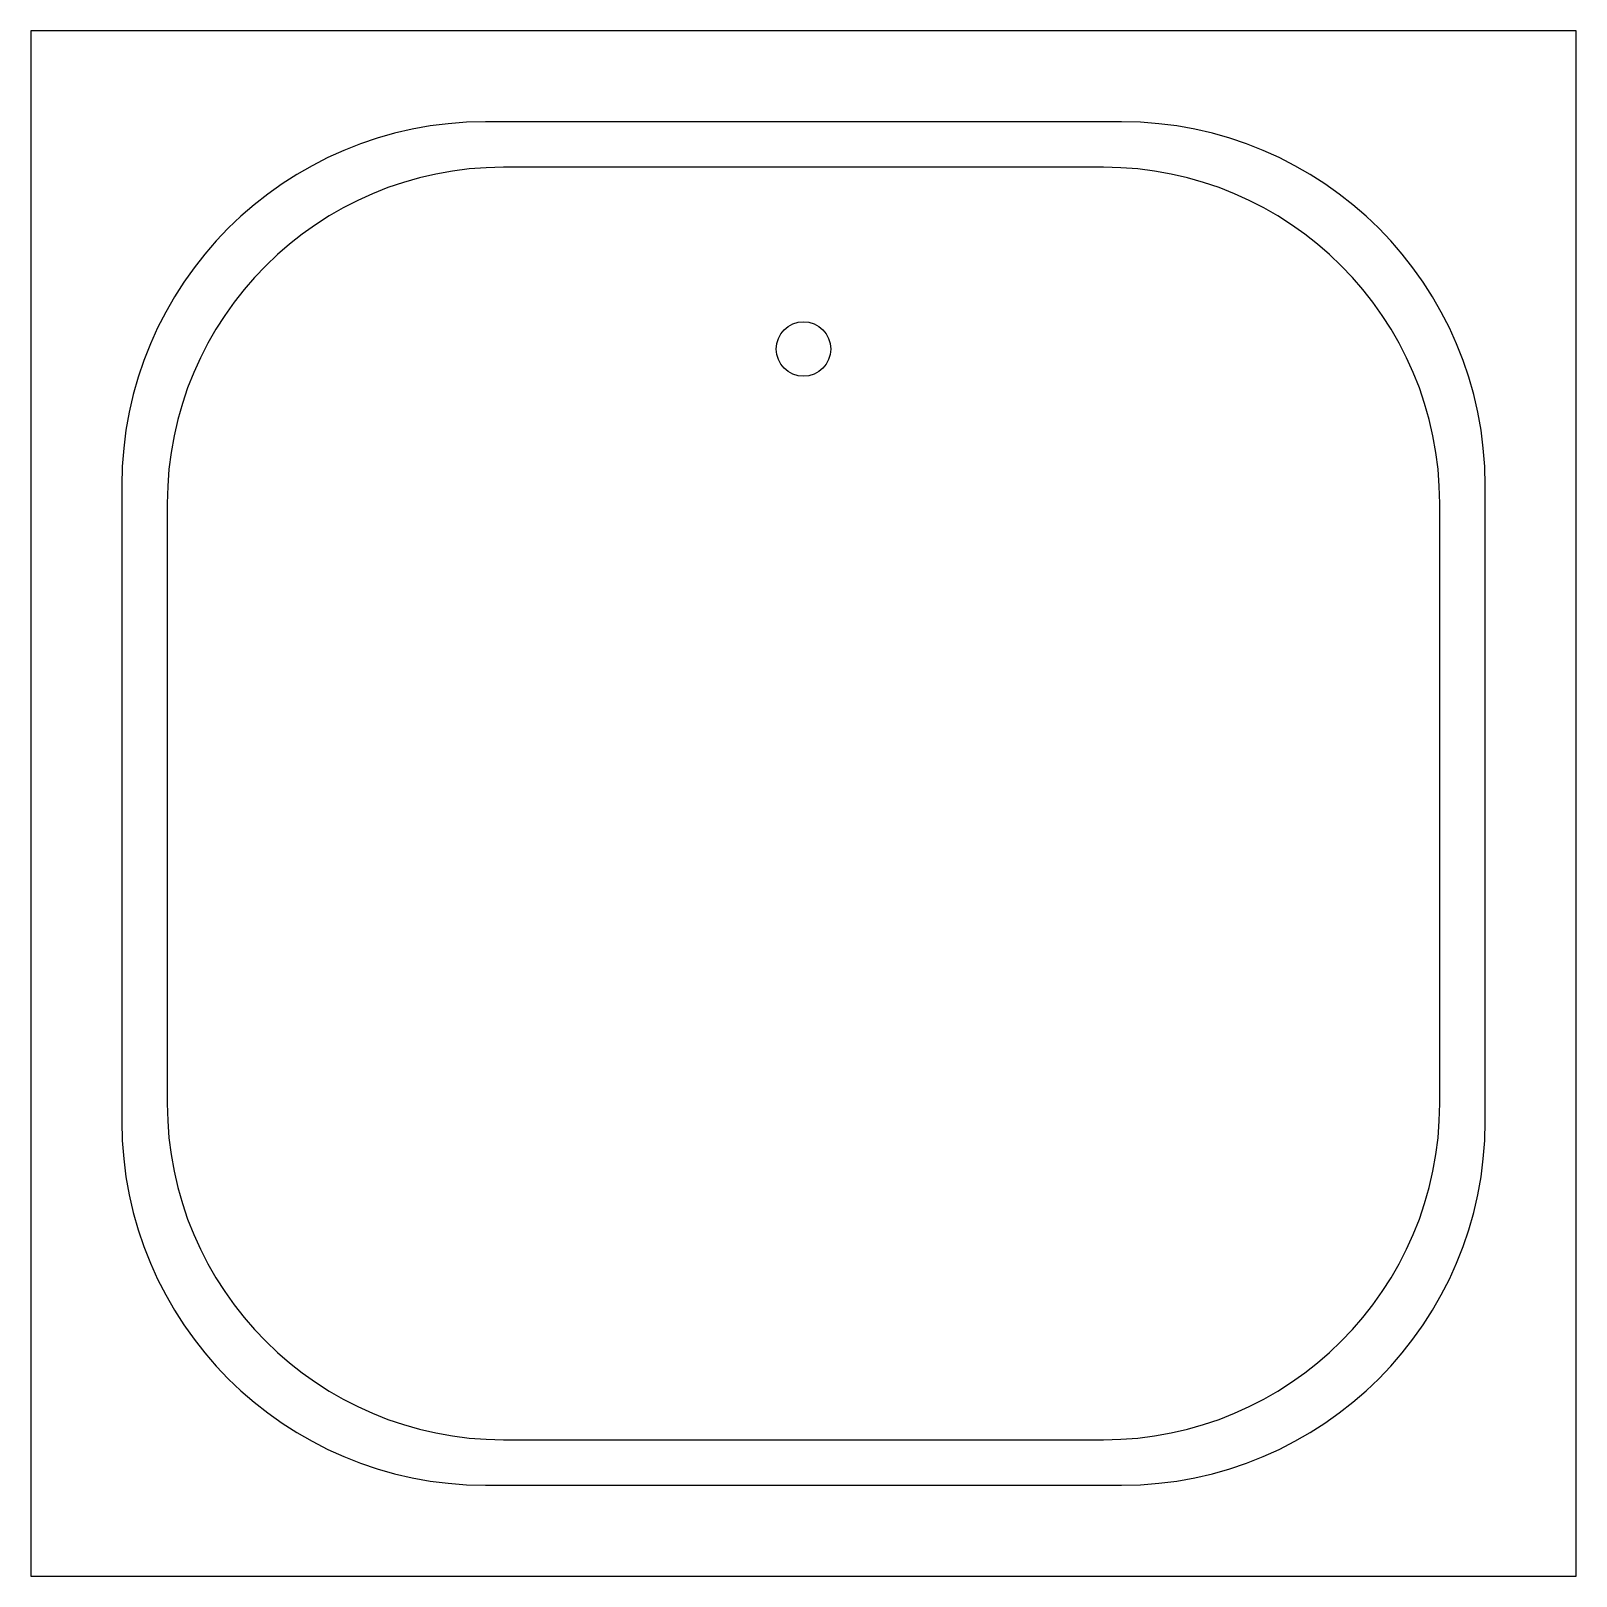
# Model space of a CAD drawing. Extents: x 0 to 170, y 0 to 170.
import ezdxf

# ---------------------------------------------------------------- set-up
doc = ezdxf.new("R2010")
doc.units = 0
doc.header["$LTSCALE"] = 25
doc.header["$MEASUREMENT"] = 0
doc.layers.get('0').update_dxf_attribs({"linetype": 'CONTINUOUS'})

msp = doc.modelspace()

# ---------------------------------------------------------------- linework, layer by layer
at = {"color": 0, "linetype": 'ByBlock'}
for p, q in [((170, 170), (0, 170)), ((0, 170), (0, 0)), ((170, 0), (170, 170)), ((120, 160), (50, 160)), ((118, 155), (52, 155)), ((10, 120), (10, 50)), ((160, 50), (160, 120)), ((15, 118), (15, 52)), ((155, 52), (155, 118)), ((52, 15), (118, 15)), ((50, 10), (120, 10)), ((0, 0), (170, 0))]:
    msp.add_line(p, q, dxfattribs=at)
msp.add_circle((85, 135), 3, dxfattribs=at)
for centre, radius, start, end in [((50, 120), 40, 90, 180), ((120, 120), 40, 0, 90), ((52, 118), 37, 90, 180), ((118, 118), 37, 0, 90), ((52, 52), 37, 180, 270), ((118, 52), 37, 270, 0), ((50, 50), 40, 180, 270), ((120, 50), 40, 270, 0)]:
    msp.add_arc(centre, radius, start, end, dxfattribs=at)

doc.saveas('drawing.dxf')
